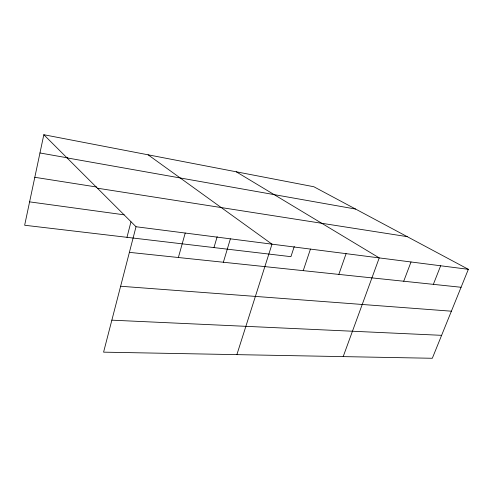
<?xml version="1.0" encoding="UTF-8"?>
<svg xmlns="http://www.w3.org/2000/svg" width="493" height="493" viewBox="0 0 493 493"><rect width="100%" height="100%" fill="white"/><g stroke="black" fill="none" stroke-linecap="round" stroke-linejoin="round"><path stroke-width="0.74" d="M43.828 134.725L136.019 226.737L103.579 352.156L432.318 358.275L468.35 269.32L313.831 186.742L43.828 134.725L24.65 225.246L290.925 256.668L294.259 246.494M126.984 237.318L130.941 221.856M178.367 257.512L185.22 233.041M213.968 247.585L217.179 236.665M223.366 262.251L230.385 238.828M236.874 354.64L271.994 244.164L148.103 154.814M303.232 270.657L310.454 249.088M338.827 274.404L346.098 253.655M343.183 356.618L379.234 257.901L236.239 171.792M403.718 281.232L411.02 261.974M433.359 284.356L440.656 265.77M111.856 320.167L441.611 335.332M120.625 286.248L451.391 311.194M129.388 252.354L461.078 287.271M136.019 226.737L468.35 269.32M29.605 201.865L124.174 214.831M97.404 188.197L407.206 236.646M34.806 177.295L96.702 187.032M39.964 152.966L67.652 157.877M67.042 157.896L355.601 209.063"/></g></svg>
